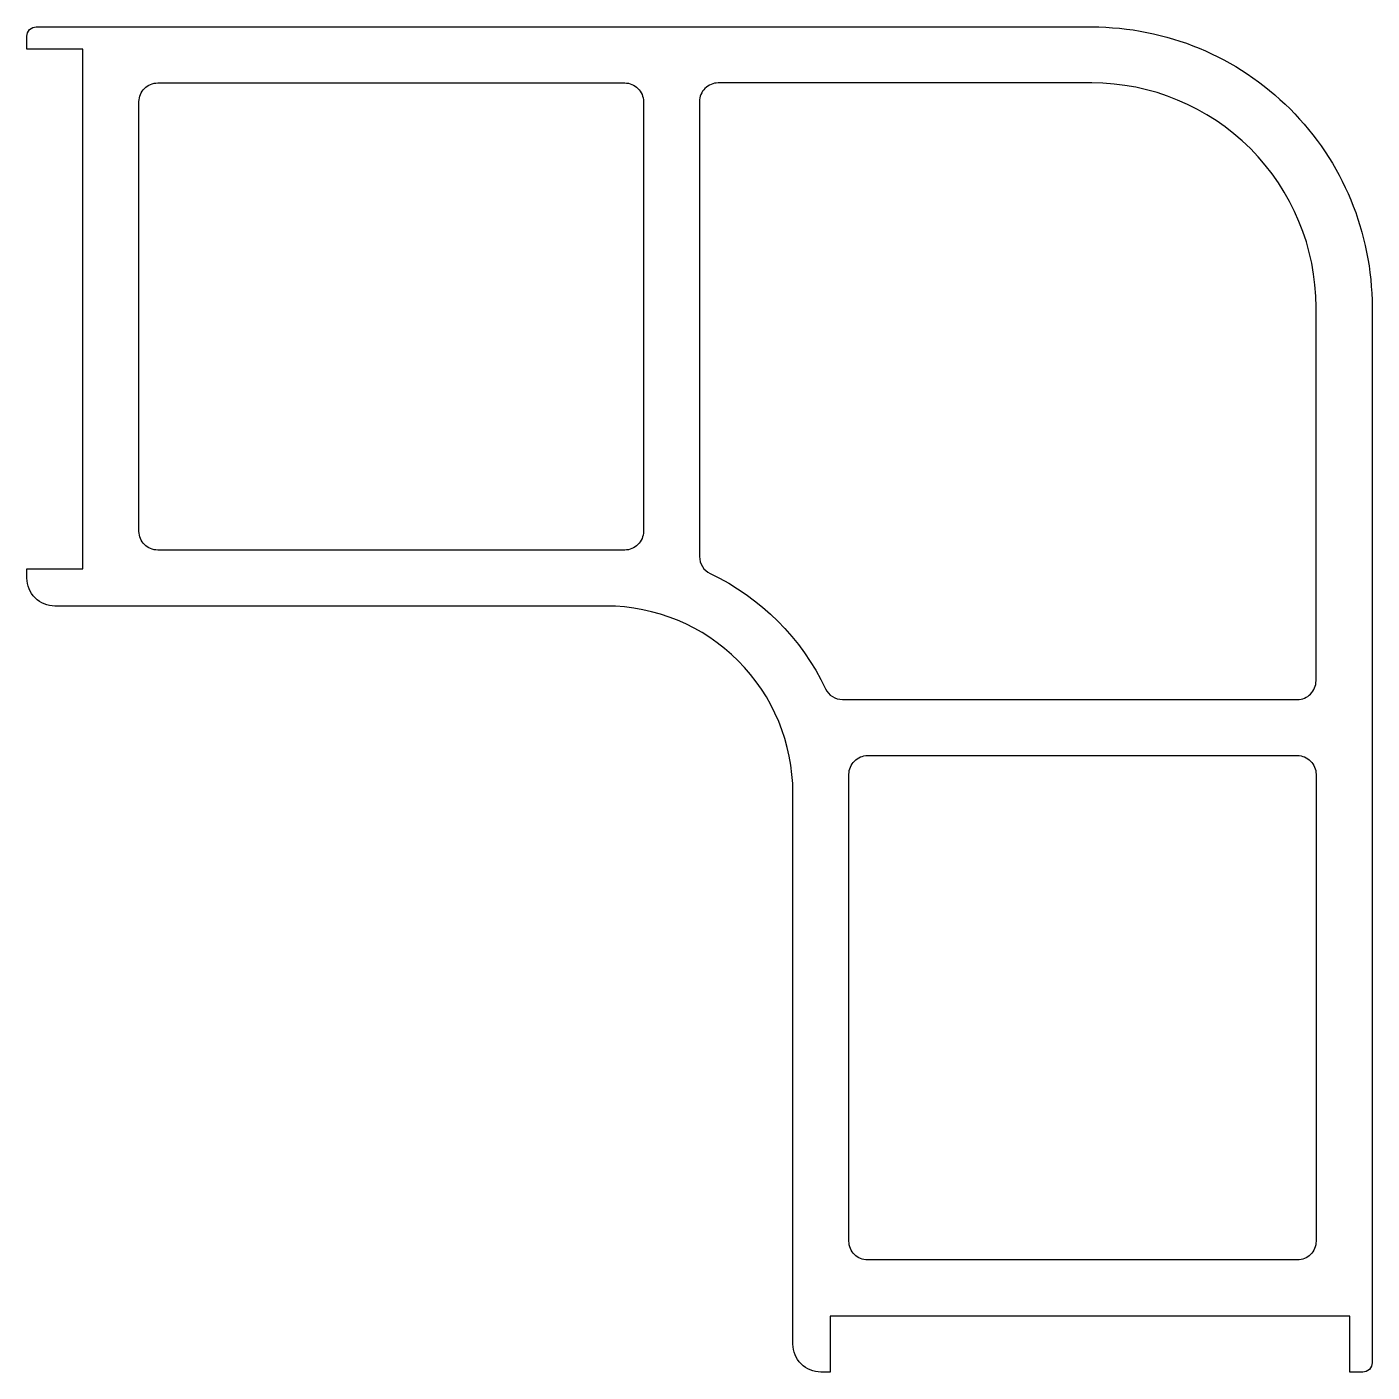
# Model space of a CAD drawing. Extents: x 204.2 to 276.2, y 198.8 to 270.8.
import ezdxf

# ---------------------------------------------------------------- set-up
doc = ezdxf.new("R2010")
doc.units = 0
doc.layers.add('ANA', color=220, linetype='CONTINUOUS')

msp = doc.modelspace()

# ---------------------------------------------------------------- linework, layer by layer
at = {"layer": 'ANA'}
for points in [[(235.22, 239.791), (205.72, 239.791, -0.414214), (204.22, 241.291), (204.22, 241.791), (207.22, 241.791), (207.22, 269.591), (204.22, 269.591), (204.22, 270.291, -0.414214), (204.72, 270.791), (261.22, 270.791, -0.414214), (276.22, 255.791), (276.22, 199.291, -0.414214), (275.72, 198.791), (275.02, 198.791), (275.02, 201.791), (247.22, 201.791), (247.22, 198.791), (246.72, 198.791, -0.414214), (245.22, 200.291), (245.22, 229.791, 0.414214)], [(210.22, 266.791, -0.414214), (211.22, 267.791), (236.22, 267.791, -0.414214), (237.22, 266.791), (237.22, 243.791, -0.414214), (236.22, 242.791), (211.22, 242.791, -0.414214), (210.22, 243.791)], [(246.966, 235.362, 0.28969), (247.869, 234.791), (272.22, 234.791, 0.414214), (273.22, 235.791), (273.22, 255.791, 0.414214), (261.22, 267.791), (241.22, 267.791, 0.414214), (240.22, 266.791), (240.22, 242.44, 0.28969), (240.792, 241.536, -0.172937)], [(248.22, 230.791, -0.414214), (249.22, 231.791), (272.22, 231.791, -0.414214), (273.22, 230.791), (273.22, 205.791, -0.414214), (272.22, 204.791), (249.22, 204.791, -0.414214), (248.22, 205.791)]]:
    msp.add_lwpolyline(points, format="xyb", close=True, dxfattribs=at)

doc.saveas('drawing.dxf')
